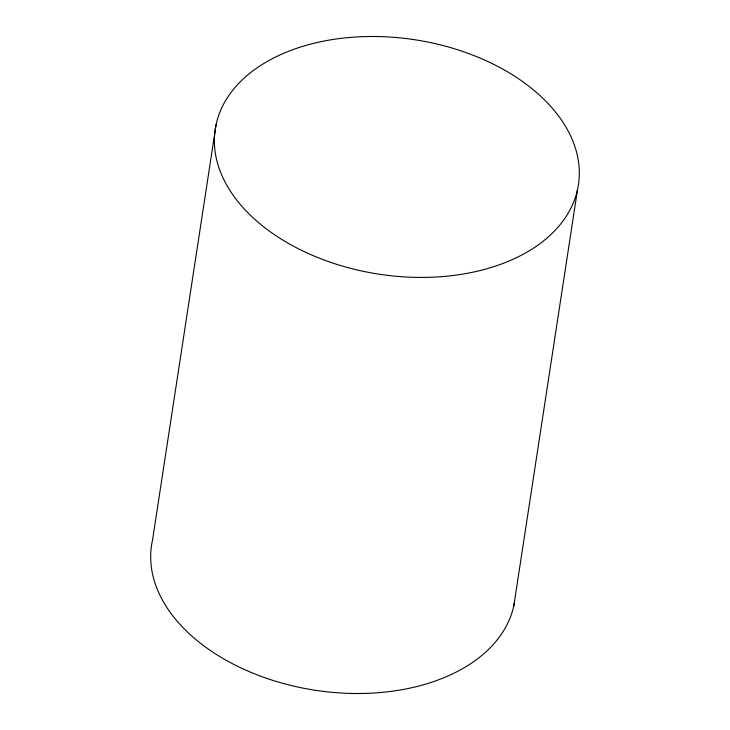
<?xml version="1.0" encoding="UTF-8"?>
<svg xmlns="http://www.w3.org/2000/svg" width="730" height="730" viewBox="0 0 730 730"><rect width="100%" height="100%" fill="white"/><g stroke="black" fill="none" stroke-linecap="round" stroke-linejoin="round"><path stroke-width="1.09" d="M216.153 124.282L152.479 540.383A183.704 118.579 8.7 0 0 310.159 689.439A183.704 118.579 8.7 0 0 514.486 602.487M513.847 605.717L577.521 189.618A183.704 118.579 8.7 0 0 328.6 40.205A183.704 118.579 8.7 0 0 284.39 241.028A183.704 118.579 8.7 0 0 577.521 189.618"/></g></svg>
